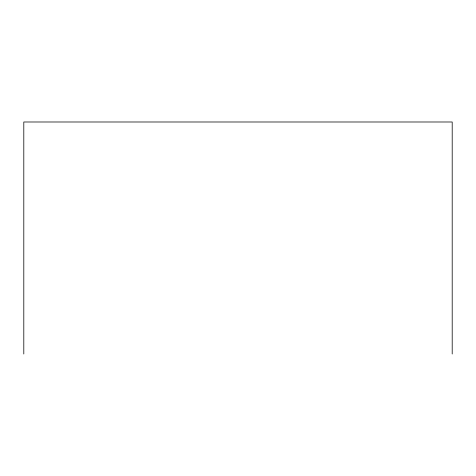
<?xml version="1.0" encoding="UTF-8"?>
<svg xmlns="http://www.w3.org/2000/svg" width="476" height="476" viewBox="0 0 476 476"><rect width="100%" height="100%" fill="white"/><g stroke="black" fill="none" stroke-linecap="round" stroke-linejoin="round"><path stroke-width="0.71" d="M452.2 354.007L452.2 121.993L23.8 121.993L23.8 354.007"/></g></svg>
